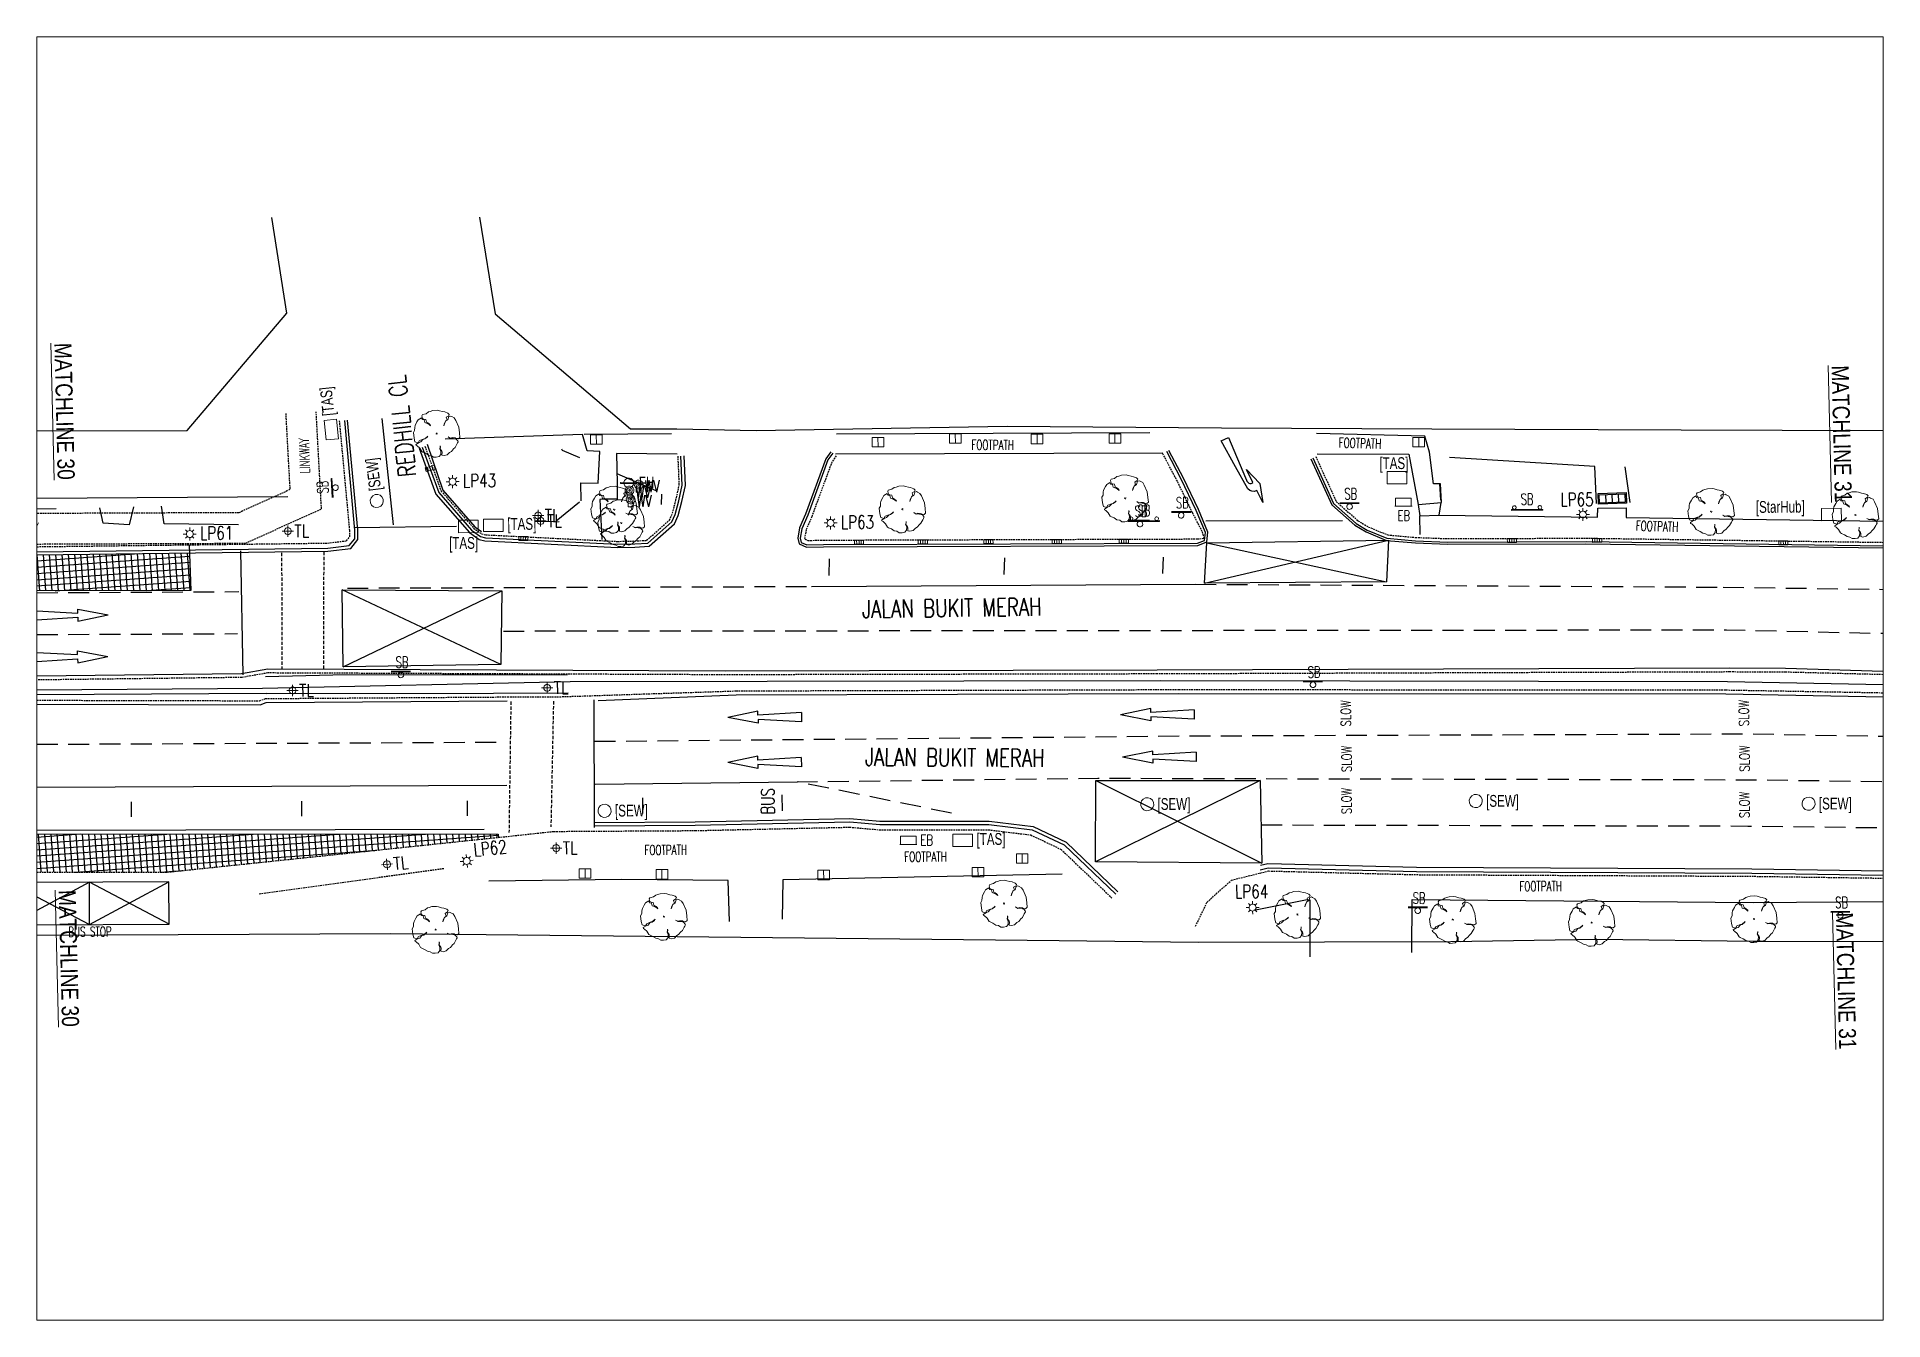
# Paper-space layout 'P31' of a CAD drawing. Header units: millimetres. Extents: x 9 to 290, y 7 to 202.
# The model-space entities are those that its viewports show. They can reach past a viewport. Long polylines and large blocks are cut down to what shows.
import ezdxf

# ---------------------------------------------------------------- set-up
doc = ezdxf.new("R2010")
doc.units = ezdxf.units.MM
for name, pattern in [('DASHED', [0.75, 0.5, -0.25]), ('DASHED2', [9.525, 6.35, -3.175]), ('DASHEDX2', [1.5, 1, -0.5])]:
    doc.linetypes.add(name, pattern=pattern)
for name, color, linetype, lineweight in [('02-PY-MATCHLINE', 7, 'Continuous', 0), ('S_IG_', 2, 'Continuous', 5), ('S_IGK_', 2, 'Continuous', 5), ('S_TREE', 3, 'Continuous', 13)]:
    doc.layers.add(name, color=color, linetype=linetype, lineweight=lineweight)
for name, color, linetype in [('S_BUS_STOP', 7, 'Continuous'), ('S_CONC_LINE', 151, 'Continuous'), ('S_ELECTRIC-BOX', 2, 'Continuous'), ('S_FENCE_LINE', 60, 'FENCE'), ('S_FP_LINE', 11, 'Continuous'), ('S_LINKWAY', 6, 'DASHED'), ('S_LP', 7, 'Continuous'), ('S_MH-FH', 133, 'Continuous'), ('S_MH-SEW', 133, 'Continuous'), ('S_MH-STARHUB', 133, 'Continuous'), ('S_MH-TAS', 133, 'Continuous'), ('S_MH-WD', 133, 'Continuous'), ('S_RAIL', 200, 'Continuous'), ('S_RIGID_PAVEMENT', 7, 'Continuous'), ('S_ROAD_LINE', 7, 'DASHED'), ('S_SIGN_BOARD', 7, 'Continuous'), ('S_TRAFFIC-LIGHT', 2, 'Continuous'), ('S_TRAFFIC_LINE', 8, 'Continuous'), ('SS ROADWIDL', 7, 'Continuous')]:
    doc.layers.add(name, color=color, linetype=linetype)
doc.styles.add('ARIAL', font='ARIALUNI.ttf')
doc.styles.add('CB_DIM', font='simplex.shx', dxfattribs={"width": 0.75, "height": 1.35})
doc.styles.add('ROMANS', font='romans', dxfattribs={"height": 2})
doc.styles.add('SIMPLEX', font='SIMPLEX')
doc.styles.get("Standard").update_dxf_attribs({"font": 'arial.ttf'})
doc.linetypes.add('FENCE', pattern='A,1.2,-0.2,["/",Standard,S=0.4,R=0,X=0.2,Y=-0.2],-1.2', length=2.6)

# ---------------------------------------------------------------- blocks, each defined once
blk = doc.blocks.new('tr')
at = {"lineweight": 15}
blk.add_lwpolyline([(-0.48, 0.93), (-0.43, 0.88), (-0.37, 0.82), (-0.29, 0.7), (-0.29, 0.77), (-0.37, 0.9), (-0.44, 0.97), (-0.51, 1.04), (-0.51, 1.25), (-0.65, 1.32), (-0.73, 1.39), (-0.73, 1.6), (-0.66, 1.67), (-0.38, 1.67), (-0.17, 1.75), (-0.03, 1.75), (0.18, 1.76), (0.53, 1.69), (0.67, 1.62), (0.88, 1.49), (1.03, 1.42), (1.24, 1.28), (1.31, 1.15), (1.24, 1.07), (1.03, 1), (1.04, 0.79), (0.9, 0.72), (0.76, 0.57), (0.69, 0.43), (0.9, 0.72), (1.11, 0.79), (1.24, 1), (1.38, 1.01), (1.45, 0.94), (1.6, 0.8), (1.67, 0.59), (1.75, 0.03), (1.69, -0.39), (1.63, -0.74), (1.49, -0.81), (1.34, -0.75), (1.27, -0.68), (1.06, -0.61), (0.92, -0.61), (0.78, -0.48), (0.92, -0.63), (1.04, -0.65), (1.27, -0.75), (1.35, -0.82), (1.42, -0.96), (1.42, -1.03), (1.35, -1.1), (1.28, -1.17), (1.08, -1.38), (0.94, -1.45), (0.73, -1.6), (0.58, -1.64), (0.36, -1.78), (0.11, -1.77), (-0.04, -1.68), (0.03, -1.47), (0.03, -1.4), (-0.05, -1.19), (0.02, -1.05), (0.02, -0.98), (-0.01, -1.08), (-0.07, -1.19), (-0.04, -1.4), (-0.11, -1.61), (-0.28, -1.74), (-0.49, -1.72), (-0.7, -1.67), (-0.84, -1.51), (-1.03, -1.42), (-1.2, -1.23), (-1.38, -1.08), (-1.45, -1.01), (-1.53, -0.73), (-1.67, -0.52), (-1.74, -0.45), (-1.74, -0.38), (-1.47, -0.31), (-1.33, -0.3), (-1.12, -0.16), (-0.98, -0.16), (-0.77, -0.08), (-0.7, -0.01), (-0.98, -0.15), (-1.11, -0.14), (-1.4, -0.17), (-1.54, -0.31), (-1.75, -0.17), (-1.75, 0.11), (-1.69, 0.53), (-1.55, 0.67), (-1.49, 0.88), (-1.42, 1.03), (-1.21, 1.24), (-1.08, 1.38), (-0.8, 1.46), (-0.79, 1.32), (-0.65, 1.25), (-0.65, 1.04)], close=True, dxfattribs=at)
for points in [[(-0.07, 0), (0.07, 0)], [(0, 0.07), (0, -0.07)]]:
    blk.add_lwpolyline(points, dxfattribs=at)
blk = doc.blocks.new('IRON_GRATING')
at = {"lineweight": 15}
blk.add_line((0, 0.36), (0, -0.36), dxfattribs=at)
blk.add_lwpolyline([(-0.44, 0.36), (-0.44, -0.36), (0.44, -0.36), (0.44, 0.36)], close=True, dxfattribs=at)
blk = doc.blocks.new('ig')
blk.add_blockref('IRON_GRATING', (0, 0))
blk = doc.blocks.new('MH_TAS')
at = {"lineweight": 18}
blk.add_lwpolyline([(-0.75, -0.47), (0.75, -0.47), (0.75, 0.47), (-0.75, 0.47)], close=True, dxfattribs=at)
blk = doc.blocks.new('PTAS')
at = {"layer": 'S_MH-TAS', "lineweight": 18}
blk.add_blockref('MH_TAS', (0, 0), dxfattribs=at)
at = {"layer": 'S_MH-TAS', "lineweight": 18, "width": 0.7}
blk.add_text('[TAS]', height=0.9, dxfattribs=at).set_placement((1.06, -0.36))
blk = doc.blocks.new('TRAFFIC_LIGHT')
at = {"color": 0, "linetype": 'ByBlock', "lineweight": 20}
for points in [[(0, 0.43), (0, -0.43)], [(-0.43, 0), (0.43, 0)]]:
    blk.add_lwpolyline(points, dxfattribs=at)
at = {"color": 0, "linetype": 'ByBlock', "lineweight": 18}
blk.add_circle((0, 0), 0.264, dxfattribs=at)
blk = doc.blocks.new('PTL')
at = {"layer": 'S_TRAFFIC-LIGHT', "lineweight": 18}
blk.add_blockref('TRAFFIC_LIGHT', (0, 0), dxfattribs=at)
at = {"layer": 'S_TRAFFIC-LIGHT', "lineweight": 18, "style": 'SIMPLEX', "width": 0.851}
blk.add_text('TL', height=0.95, dxfattribs=at).set_placement((0.49, -0.47))
blk = doc.blocks.new('MH_SEW')
at = {"lineweight": 18}
blk.add_circle((0, 0), 0.5, dxfattribs=at)
blk = doc.blocks.new('PSEW')
at = {"layer": 'S_MH-SEW', "lineweight": 18}
blk.add_blockref('MH_SEW', (0, 0), dxfattribs=at)
at = {"layer": 'S_MH-SEW', "lineweight": 18, "width": 0.7}
blk.add_text('[SEW]', height=0.9, dxfattribs=at).set_placement((0.79, -0.44, -98.84))
blk = doc.blocks.new('ELECTRIC_BOX')
at = {"lineweight": 18}
blk.add_line((-0.65, -0.31), (0.66, -0.31), dxfattribs=at)
blk.add_lwpolyline([(-0.6, -0.31), (-0.6, 0.31), (0.6, 0.31), (0.6, -0.31)], dxfattribs=at)
blk = doc.blocks.new('PEB')
at = {"layer": 'S_ELECTRIC-BOX', "lineweight": 18}
blk.add_blockref('ELECTRIC_BOX', (0, 0), dxfattribs=at)
at = {"layer": 'S_ELECTRIC-BOX', "lineweight": 18, "style": 'SIMPLEX', "width": 0.7}
blk.add_text('EB', height=0.8, dxfattribs=at).set_placement((0.92, -0.39))
blk = doc.blocks.new('SIGN_BOARD_SMALL')
at = {"color": 0, "lineweight": 18}
for p, q in [((0.73, 0.07), (-0.73, 0.07)), ((0.73, 0), (-0.73, 0))]:
    blk.add_line(p, q, dxfattribs=at)
at = {"lineweight": 18}
blk.add_circle((0, -0.22), 0.216, dxfattribs=at)
blk = doc.blocks.new('SBS')
at = {"layer": 'S_SIGN_BOARD', "lineweight": 15}
blk.add_blockref('SIGN_BOARD_SMALL', (0, 0), dxfattribs=at)
at = {"layer": 'S_SIGN_BOARD', "color": 0, "linetype": 'ByBlock', "lineweight": 15, "style": 'SIMPLEX', "width": 0.65}
blk.add_text('SB', height=0.85, dxfattribs=at).set_placement((-0.39, 0.32))
blk = doc.blocks.new('igk')
at = {"lineweight": 15}
for p, q in [((0.35, 0.15), (-0.35, 0.15)), ((-0.35, 0.15), (-0.35, -0.15)), ((-0.18, 0.15), (-0.18, -0.15)), ((0, 0.15), (0, -0.15)), ((0.17, 0.15), (0.17, -0.15)), ((0.35, -0.15), (0.35, 0.15)), ((-0.35, -0.15), (0.35, -0.15))]:
    blk.add_line(p, q, dxfattribs=at)
blk = doc.blocks.new('MH_STARHUB')
at = {"lineweight": 18}
blk.add_lwpolyline([(-0.75, -0.47), (0.75, -0.47), (0.75, 0.47), (-0.75, 0.47)], close=True, dxfattribs=at)
blk = doc.blocks.new('FIRE_HYDRANT')
at = {"lineweight": 18}
blk.add_lwpolyline([(-0.62, -0.05), (0.62, -0.05), (0.62, 0.04), (-0.62, 0.04)], close=True, dxfattribs=at)
blk.add_circle((0, 0), 0.372, dxfattribs=at)
blk = doc.blocks.new('PFH')
at = {"layer": 'S_MH-FH', "lineweight": 18}
blk.add_blockref('FIRE_HYDRANT', (0, 0), dxfattribs=at)
at = {"layer": 'S_MH-FH', "lineweight": 18, "width": 0.7}
blk.add_text('FH', height=0.9, dxfattribs=at).set_placement((0.77, -0.43))
blk = doc.blocks.new('SIGN_BOARD_BIG')
at = {"layer": 'S_SIGN_BOARD', "lineweight": 18}
blk.add_lwpolyline([(-0.95, -0.05), (0.95, -0.05), (0.95, 0), (-0.95, 0)], close=True, dxfattribs=at)
at = {"layer": 'S_SIGN_BOARD', "color": 0, "linetype": 'ByBlock', "lineweight": 18}
for centre in [(-0.78, 0.12), (0.78, 0.12)]:
    blk.add_circle(centre, 0.111, dxfattribs=at)
blk = doc.blocks.new('SBB')
at = {"layer": 'S_SIGN_BOARD', "color": 0, "linetype": 'ByBlock', "lineweight": 15, "xscale": 1.25, "yscale": 1.25, "zscale": 1.25}
blk.add_blockref('SIGN_BOARD_BIG', (0, 0), dxfattribs=at)
at = {"layer": 'S_SIGN_BOARD', "color": 0, "linetype": 'ByBlock', "lineweight": 15, "style": 'SIMPLEX', "width": 0.65}
blk.add_text('SB', height=0.85, dxfattribs=at).set_placement((-0.48, 0.35))
blk = doc.blocks.new('WATER-VALVE')
at = {"color": 0, "lineweight": 18}
blk.add_lwpolyline([(-0.1914, -0.27753), (-0.1914, -0.5742), (0.1914, -0.5742), (0.1914, -0.27753)], dxfattribs=at)
blk.add_lwpolyline([(-0.1914, -0.27753), (-0.1914, -0.5742), (0.1914, -0.5742), (0.1914, -0.27753)], dxfattribs=at)
blk.add_lwpolyline([(-0.1914, -0.27753), (-0.1914, -0.5742), (0.1914, -0.5742), (0.1914, -0.27753)], dxfattribs=at)
at = {"lineweight": 18}
blk.add_circle((0, 0), 0.33648, dxfattribs=at)
blk.add_circle((0, 0), 0.33648, dxfattribs=at)
blk.add_circle((0, 0), 0.33648, dxfattribs=at)
at = {"lineweight": 15}
for radius in [0.2036, 0.2036, 0.2036, 0.06203, 0.06203, 0.06203]:
    blk.add_circle((0, 0), radius, dxfattribs=at)
blk = doc.blocks.new('PWD')
at = {"layer": 'S_MH-WD', "lineweight": 18}
blk.add_blockref('WATER-VALVE', (0, 0), dxfattribs=at)
at = {"layer": 'S_MH-WD', "lineweight": 18, "style": 'ROMANS', "width": 0.7}
blk.add_text('WV', height=0.9, dxfattribs=at).set_placement((0.46, -0.58))
blk = doc.blocks.new('AR')
at = {"lineweight": 30}
for p, q in [((-3.3, 0.46), (-5.6, 0)), ((-3.3, -0.46), (-5.6, 0)), ((-3.3, 0.16), (-3.3, 0.46)), ((0, 0.35), (-3.3, 0.16)), ((0, 0.35), (0, -0.35)), ((0, -0.35), (-3.3, -0.16)), ((-3.3, -0.16), (-3.3, -0.46))]:
    blk.add_line(p, q, dxfattribs=at)
blk = doc.blocks.new('A$Ca65eef7b')
at = {"layer": 'SS ROADWIDL', "color": 13}
blk.add_lwpolyline([(26465.97, 29538.78), (26400.52, 29556.66), (26399.86, 29556.84), (26388.41, 29560.1), (26377.64, 29562.82), (26359.08, 29567.79), (26348.91, 29570.68), (26299.95, 29584.47), (26256.37, 29596.05)], dxfattribs=at)
blk = doc.blocks.new('LAMPPOST')
at = {"lineweight": 18}
for points in [[(-0.32, 0.32), (-0.19, 0.19)], [(0, 0.49), (0, 0.26)], [(0.32, 0.32), (0.19, 0.19)], [(-0.49, 0), (-0.26, 0)], [(-0.32, -0.32), (-0.19, -0.19)], [(0, -0.49), (0, -0.26)], [(0.32, -0.32), (0.19, -0.19)], [(0.49, 0), (0.26, 0)]]:
    blk.add_lwpolyline(points, dxfattribs=at)
blk.add_circle((0, 0), 0.264, dxfattribs=at)

msp = doc.modelspace()

# ---------------------------------------------------------------- hatches: boundary and pattern name
at = {"layer": 'S_RIGID_PAVEMENT'}
h = msp.add_hatch(dxfattribs=at)
h.set_pattern_fill('ANSI37', color=256, scale=0.15, angle=-145.9947886)
h.paths.add_polyline_path([(26243.27, 29629.32), (26242.68, 29626.84), (26276.19, 29617.9, 0.026271), (26276.02, 29620.75), (26271.82, 29621.83)])
h.paths.add_polyline_path([(26208.3, 29639.24), (26208.18, 29638.78), (26209.59, 29638.4), (26209.34, 29637.49), (26207.95, 29637.86), (26207.54, 29636.22), (26225.46, 29631.44, -0.029352), (26227.24, 29634.09), (26227.24, 29634.2)])
h.paths.add_polyline_path([(26227.24, 29634.1, 0.029415), (26225.46, 29631.44), (26226.46, 29631.17)])
h.paths.add_polyline_path([(26227.72, 29634.07), (26227.3, 29634.18, 0.000966), (26227.24, 29634.1), (26226.46, 29631.17), (26226.92, 29631.05)])
h.paths.add_polyline_path([(26227.56, 29633.48), (26226.92, 29631.05), (26240.68, 29627.37), (26241.27, 29629.84), (26238.97, 29630.44)])
h.paths.add_polyline_path([(26243.27, 29629.32), (26241.27, 29629.84), (26240.68, 29627.37), (26242.68, 29626.84)])
h.paths.add_polyline_path([(26276.02, 29620.75, -0.026271), (26276.19, 29617.9), (26292.12, 29613.65), (26292.76, 29616.44)])
h.paths.add_polyline_path([(26246.15, 29606.91), (26246.48, 29606.35), (26268.1, 29598.3, 0.026537), (26270.05, 29600.44)])
h.paths.add_polyline_path([(26270.05, 29600.44, -0.026537), (26268.1, 29598.3), (26271.64, 29596.99), (26274.45, 29596.23), (26274.46, 29596.25), (26275.32, 29596.02), (26284.79, 29593.44), (26309.8, 29589.41), (26309.84, 29589.66)])
h.paths.add_polyline_path([(26670.87, 29497.11), (26670.06, 29495.02), (26687.61, 29487.74), (26688.5, 29489.89), (26676.99, 29494.68)])
h.paths.add_polyline_path([(26673.73, 29494.72), (26675.72, 29493.57, 0.321196), (26676.26, 29493.95), (26675.21, 29494.47), (26676.64, 29494.2), (26677.72, 29493.21), (26676.7, 29493.72, -0.30779), (26676.01, 29493.4), (26676.68, 29493.02), (26676.81, 29493.28), (26678.68, 29491.93), (26676.46, 29492.57), (26676.59, 29492.84), (26673.46, 29494.18)], flags=16)
h.paths.add_polyline_path([(26689.23, 29490.11), (26688.15, 29487.51), (26704.02, 29480.93), (26705.01, 29483.55), (26701.65, 29484.95)])
h.paths.add_polyline_path([(26689.23, 29490.11), (26688.69, 29490.34), (26687.61, 29487.74), (26688.15, 29487.51)])
h.paths.add_polyline_path([(26705.47, 29483.35), (26705.01, 29483.55), (26704.02, 29480.93), (26704.49, 29480.74)])
h.paths.add_polyline_path([(26707.22, 29482.06), (26705.29, 29482.87), (26704.49, 29480.74), (26706.36, 29479.96)])
h.paths.add_polyline_path([(26705.41, 29483.18), (26705.29, 29482.87), (26707.22, 29482.06), (26707.35, 29482.36)])
h.paths.add_polyline_path([(26705.47, 29483.35), (26705.41, 29483.18), (26707.35, 29482.36), (26707.42, 29482.54)])
h.paths.add_polyline_path([(26677.1, 29494.95), (26670.98, 29497.39), (26670.87, 29497.11), (26676.99, 29494.68), (26688.5, 29489.89), (26688.61, 29490.16)])
h.paths.add_polyline_path([(26798.54, 29415.67), (26784.68, 29421.84), (26782.11, 29423.92), (26780.48, 29420.25), (26783.37, 29418.05), (26783.77, 29417.77), (26784.3, 29417.49), (26789.47, 29415.23), (26795.88, 29412.37), (26796.84, 29412.03), (26799.71, 29411.48), (26804.49, 29410.58, 0.050598), (26808.48, 29414.36), (26808.38, 29414.4)])
h.paths.add_polyline_path([(26782.11, 29423.92), (26780.7, 29425.05), (26779.02, 29421.36), (26780.48, 29420.25)])
h.paths.add_polyline_path([(26776.42, 29428.49), (26761.06, 29435.26), (26760.96, 29435.02), (26761.24, 29434.84), (26772.84, 29426.04), (26779.02, 29421.36), (26780.7, 29425.05)])
h.paths.add_polyline_path([(26808.48, 29414.36, -0.050598), (26804.49, 29410.58), (26812.17, 29409.12), (26823.61, 29406.93), (26824.61, 29406.73), (26824.73, 29407.01), (26824.56, 29407.27)])
h.paths.add_polyline_path([(26773.71, 29429.26), (26776.6, 29428), (26777.42, 29429.88), (26774.54, 29431.14)], flags=24)

# ---------------------------------------------------------------- linework, layer by layer
at = {"color": 142, "lineweight": 25, "true_color": 0x00a9e5, "elevation": 3.09}
for points in [[(26322.16, 29616.68), (26322.16, 29616.56), (26323.3, 29615.67)], [(26325.71, 29613.77), (26328.24, 29611.74)], [(26328.37, 29610.6), (26328.62, 29611.36)]]:
    msp.add_lwpolyline(points, dxfattribs=at)
at = {"layer": 'S_BUS_STOP'}
msp.add_lwpolyline([(26283.89, 29589.59), (26284.72, 29592.69), (26273.03, 29595.79), (26272.21, 29592.7)], close=True, dxfattribs=at)
for points in [[(26273.03, 29595.79), (26278.05, 29591.15), (26284.72, 29592.69)], [(26283.89, 29589.59), (26278.88, 29594.24), (26272.21, 29592.7)], [(26278.05, 29591.15), (26278.88, 29594.24)]]:
    msp.add_lwpolyline(points, dxfattribs=at)
at = {"layer": 'S_CONC_LINE'}
for points in [[(26292.9, 29617.04), (26292.12, 29613.65), (26207.54, 29636.22), (26208.3, 29639.24)], [(26244.2, 29607.19), (26244.29, 29607.42), (26309.84, 29589.66), (26309.8, 29589.41)]]:
    msp.add_lwpolyline(points, dxfattribs=at)
at = {"layer": 'S_CONC_LINE', "elevation": 10.72}
for points in [[(26399.26, 29591.53), (26397.19, 29592.01), (26397.37, 29592.8), (26399.44, 29592.32)], [(26399.19, 29591.63), (26397.29, 29592.07), (26397.43, 29592.69), (26399.33, 29592.25)]]:
    msp.add_lwpolyline(points, close=True, dxfattribs=at)
for points in [[(26397.77, 29591.96), (26397.91, 29592.58)], [(26398.24, 29591.85), (26398.38, 29592.47)], [(26398.72, 29591.74), (26398.86, 29592.36)]]:
    msp.add_lwpolyline(points, dxfattribs=at)
at = {"layer": 'S_FENCE_LINE'}
msp.add_lwpolyline([(26301.1, 29618.6), (26272.49, 29626.14), (26247.16, 29632.84)], dxfattribs=at)
at = {"layer": 'S_FP_LINE'}
for points in [[(26272.59, 29625.42), (26272.16, 29624.26), (26257.66, 29627.94), (26257.51, 29628.71)], [(26277.47, 29624.03), (26277.03, 29623.03), (26276.5, 29622.86), (26274.58, 29623.47), (26274.67, 29624.81)], [(26289.58, 29620.93), (26288.9, 29619.69), (26287.02, 29620.33), (26287.07, 29621.52)], [(26296.92, 29617.53), (26291.48, 29619.08), (26291.65, 29620.42)], [(26312.37, 29619.68), (26312.6, 29616), (26314.23, 29612.68), (26314.62, 29612.2)], [(26330.53, 29615.58), (26324.09, 29617.27)], [(26330.53, 29613.99), (26326.1, 29615.23), (26325.55, 29613.03), (26325.22, 29611.87), (26324.11, 29612.17), (26323.95, 29612.2), (26323.31, 29609.22)], [(26365.65, 29606.16), (26342.63, 29612.29)], [(26366.22, 29604.4), (26342.17, 29610.85)], [(26377.53, 29601.3), (26384.26, 29599.45), (26383.94, 29595.57), (26385.7, 29595.26), (26385.99, 29596.65), (26385.48, 29596.79), (26385.82, 29599.18), (26385.8, 29600.46), (26377.89, 29602.81)], [(26383.94, 29595.57), (26383.84, 29594.7)], [(26383.5, 29593.33), (26383.84, 29594.7), (26385.25, 29594.36), (26396.87, 29591.08), (26397.05, 29591.72), (26399.15, 29591.19), (26398.95, 29590.49), (26427.35, 29582.34), (26456.33, 29573.59), (26491.59, 29562.79), (26494.58, 29562.73), (26498.05, 29563.81), (26498.07, 29564.1), (26499.13, 29564.19), (26499.17, 29563.93), (26504.56, 29565.08)], [(26385.65, 29595.27), (26385.25, 29594.36)], [(26325.08, 29578.65), (26325.82, 29581.69), (26318.02, 29583.88), (26308.22, 29586.38)], [(26350.46, 29575.5), (26329.84, 29580.65), (26329.01, 29577.78)], [(26494.23, 29561.25), (26491.28, 29561.53), (26455.63, 29572.39), (26427.07, 29580.9)], [(26367.03, 29564.52), (26368.15, 29568.66), (26367.95, 29568.76), (26363.81, 29569.04)], [(26374.58, 29562.81), (26375.64, 29566.69), (26400.63, 29559.71), (26412.04, 29556.71), (26419.03, 29554.55), (26418.2, 29550.87)], [(26425.53, 29549.84), (26426.4, 29552.72)]]:
    msp.add_lwpolyline(points, dxfattribs=at)
at = {"layer": 'S_LINKWAY'}
for points in [[(26302.6, 29624.76), (26301.39, 29619.08), (26297.19, 29618.4), (26272.64, 29624.94), (26271.11, 29625.35), (26239.95, 29634.03), (26227.56, 29637.44), (26226.96, 29635.19), (26239.33, 29631.8), (26270.5, 29623.11), (26272.04, 29622.7), (26297.07, 29616.03), (26303.33, 29617.04), (26304.87, 29624.27)], [(26291.11, 29590.03), (26305.16, 29588.22)]]:
    msp.add_lwpolyline(points, dxfattribs=at)
at = {"layer": 'S_RAIL'}
for points in [[(26277.81, 29623.92), (26280.74, 29623.15), (26283.86, 29622.33)], [(26323.98, 29617.3), (26313.8, 29619.69)], [(26244.77, 29618.51), (26256.2, 29615.43), (26260.41, 29614.28), (26263.92, 29613.35), (26295.44, 29605.04)], [(26322.56, 29612.46), (26322.89, 29613.8), (26324.16, 29613.43), (26324.91, 29615.72), (26324, 29616.03), (26323.98, 29617.3)], [(26295.6, 29604.58), (26257.22, 29614.73)], [(26318.8, 29611.89), (26320.23, 29611.48)], [(26320.33, 29611.49), (26322.41, 29612.42)], [(26295.88, 29605.84), (26300.86, 29604.63), (26318.09, 29599.99)], [(26295.44, 29605.04), (26318.16, 29599.43)], [(26295.6, 29604.58), (26312.3, 29600.09), (26317.79, 29598.64)], [(26318.16, 29599.43), (26361.54, 29587.76), (26403.15, 29576.43), (26429.81, 29568.65), (26451.22, 29562.31), (26459.59, 29559.54), (26478.26, 29552.37), (26509.34, 29541.95), (26523.86, 29537.03)], [(26397.67, 29594.84), (26387.17, 29598.39)], [(26385.69, 29595.43), (26385.94, 29596.67)], [(26397.05, 29592.11), (26397.67, 29594.84)], [(26399.55, 29591.51), (26399.9, 29594.22)]]:
    msp.add_lwpolyline(points, dxfattribs=at)
at = {"layer": 'S_ROAD_LINE'}
for points in [[(26429.86, 29569.31), (26407.58, 29575.96), (26403.5, 29577.08), (26361.4, 29588.32), (26329.67, 29596.84), (26296.14, 29606.06), (26294.13, 29606.25), (26260.48, 29614.92)], [(26260.41, 29613.63), (26294.96, 29604.19), (26295.45, 29604.23), (26313.26, 29599.54), (26317.08, 29598.52), (26330.16, 29595.44), (26362.7, 29586.74), (26402.85, 29575.84), (26429.26, 29568.19)], [(26094.95, 29673.92), (26094.51, 29671.13), (26094.8, 29670.29), (26095.39, 29669.57), (26096.65, 29669.01), (26113.35, 29664.49), (26119.8, 29662.78), (26135.54, 29658.58), (26150.81, 29654.55), (26181.11, 29646.48), (26239.13, 29631.04), (26271.97, 29622.42), (26303.09, 29614.41), (26304.54, 29614.2), (26304.85, 29614.42), (26304.98, 29614.9), (26306.41, 29623.14)], [(26190.79, 29619.46), (26194.11, 29620.3), (26197.36, 29619.72), (26221.61, 29613.3), (26243.6, 29607.42), (26271.64, 29596.99), (26284.79, 29593.44), (26310.88, 29589.24), (26313.98, 29588.75), (26324.38, 29586), (26335.79, 29583.18), (26337.92, 29582.4), (26345.93, 29580.23), (26348.93, 29579.01), (26350.87, 29577.35), (26353.64, 29572.76)], [(26312.17, 29619.59), (26312.47, 29615.97), (26314.12, 29612.61), (26314.6, 29612.02), (26314.88, 29611.87), (26324.42, 29608.77), (26325.69, 29608.46), (26326.58, 29608.27), (26328.66, 29609.3), (26329.01, 29609.74), (26329.53, 29610.64), (26330.08, 29611.69), (26330.56, 29613.82)], [(26342.18, 29610.7), (26341.74, 29610.34), (26339.17, 29606.72), (26338.5, 29605.87), (26338.23, 29605.31), (26338.23, 29605.2), (26338.41, 29605.06), (26339.57, 29604.77), (26367.03, 29597.43), (26367.56, 29597.34), (26367.55, 29597.87), (26367.2, 29599.47), (26366.72, 29602.06), (26366.2, 29604.37)], [(26377.38, 29601.12), (26377.98, 29597.41), (26379.2, 29595.57), (26379.85, 29594.9), (26381.1, 29593.94), (26383.1, 29593.2), (26385.45, 29592.47), (26395.6, 29589.76), (26427.72, 29580.58), (26455.08, 29572.37), (26491.35, 29561.44), (26494.6, 29561.15), (26516.6, 29560.98), (26522.28, 29561.49), (26531.81, 29564.03), (26535.04, 29566.16), (26537.54, 29568.06), (26541.16, 29570.78), (26548.31, 29576.72)], [(26359.22, 29569.04), (26360.53, 29570.56), (26362.77, 29571.71), (26365.68, 29571.64), (26376.47, 29568.43), (26401.05, 29561.65), (26412.41, 29558.4), (26420, 29556.55), (26426.85, 29554.73), (26441.16, 29550.83), (26442.43, 29550.07), (26443.62, 29549.04), (26444.08, 29548.15), (26444.26, 29547.01)]]:
    msp.add_lwpolyline(points, dxfattribs=at)
at = {"layer": 'S_TRAFFIC_LINE'}
for p, q in [((26095.42, 29665.59), (26276.53, 29617.66)), ((26229.24, 29614.96), (26311.44, 29593.08)), ((26339.62, 29603.27), (26339.25, 29602.07)), ((26271.61, 29602.52), (26271.31, 29601.42)), ((26337.77, 29601.61), (26366, 29594.14)), ((26352.51, 29599.86), (26352.13, 29598.66)), ((26283.53, 29599.33), (26283.24, 29598.23)), ((26296.06, 29595.98), (26295.76, 29594.88)), ((26364.17, 29596.78), (26363.79, 29595.58)), ((26308.22, 29592.73), (26307.92, 29591.62)), ((26317.97, 29591.4), (26332.85, 29587.55))]:
    msp.add_line(p, q, dxfattribs=at)
at = {"layer": 'S_TRAFFIC_LINE', "linetype": 'DASHED2'}
for p, q in [((26276.53, 29617.66), (26295.62, 29612.61)), ((26303.66, 29610.71), (26337.77, 29601.61)), ((26366, 29594.14), (26404.69, 29583.44)), ((26404.69, 29583.44), (26431.86, 29575.68))]:
    msp.add_line(p, q, dxfattribs=at)
at = {"layer": 'S_TRAFFIC_LINE', "linetype": 'DASHED2', "flags": 128}
for points in [[(25900.25, 29714.46), (26083.21, 29665.75), (26294.69, 29609.55)], [(25901.24, 29705.21), (25944.76, 29694.04), (26002.96, 29678.51), (26048.84, 29666.29), (26087.43, 29656), (26242.85, 29614.69), (26312.23, 29596.26)], [(26314.26, 29604.46), (26404.09, 29580.24), (26431.18, 29572.26), (26454.53, 29565.33), (26481.91, 29556.98), (26526.1, 29543.24)], [(26318.78, 29594.55), (26363.04, 29583), (26403.31, 29572.26), (26427.44, 29565.3), (26451.25, 29557.94), (26524.03, 29533.63)], [(26343.54, 29582.18), (26332.85, 29587.55), (26354.99, 29581.84), (26402.69, 29568.81), (26427.26, 29561.83), (26453.53, 29553.84), (26522.44, 29531.1)], [(26366.05, 29575.17), (26401.75, 29565.42), (26426.27, 29558.46), (26442.63, 29553.48)]]:
    msp.add_lwpolyline(points, dxfattribs=at)
at = {"layer": 'S_TRAFFIC_LINE'}
msp.add_lwpolyline([(25900.45, 29710.88), (25903.09, 29710.26), (25982.3, 29689.3), (25992.12, 29686.75), (26034.29, 29675.57), (26050.02, 29671.32), (26073.8, 29665.04), (26082.96, 29662.39), (26108.4, 29655.6), (26133.59, 29648.85), (26190.69, 29633.69), (26195.06, 29632.48), (26243.04, 29619.79), (26260.56, 29615.21), (26294.18, 29606.55), (26296.2, 29606.36), (26329.75, 29597.14), (26361.48, 29588.61), (26403.58, 29577.38), (26407.67, 29576.25), (26429.94, 29569.52, -0.016945), (26462.16, 29560.02, -0.062846), (26465.68, 29557.85)], format="xyb", dxfattribs=at)
at = {"layer": 'S_TRAFFIC_LINE', "flags": 128}
for points in [[(25902.1, 29707.94), (25914.2, 29704.87), (25945.42, 29697), (25977.28, 29688.71), (26003.93, 29681.55), (26049.29, 29669.46), (26081.89, 29660.87), (26088.19, 29659.14), (26107.93, 29653.94), (26133.12, 29647.25), (26165.51, 29638.56), (26190.17, 29632.02), (26194.68, 29630.81), (26260.33, 29613.34), (26294.94, 29603.88), (26295.42, 29603.93), (26313.15, 29599.27)], [(26319.54, 29597.6), (26317.03, 29588.22)], [(26319.84, 29597.47), (26330.09, 29595.15), (26362.62, 29586.44), (26402.77, 29575.55), (26429.17, 29567.9), (26459.27, 29558.91), (26477.98, 29551.84), (26509.03, 29541.21), (26525.36, 29535.76)]]:
    msp.add_lwpolyline(points, dxfattribs=at)
at = {"layer": 'S_TRAFFIC_LINE'}
for points in [[(26227.62, 29633.7), (26239.03, 29630.66), (26271.88, 29622.05), (26303.02, 29614.04), (26304.64, 29613.79), (26305.19, 29614.19), (26305.35, 29614.82), (26306.79, 29623.07)], [(26227.56, 29633.48), (26238.97, 29630.44), (26271.82, 29621.83), (26302.97, 29613.81), (26304.7, 29613.56), (26305.38, 29614.06), (26305.58, 29614.77), (26307.01, 29623.03)], [(26308.31, 29614.44), (26309.59, 29622.46)], [(26311.71, 29619.56), (26312.02, 29615.84), (26313.73, 29612.36), (26314.3, 29611.66), (26314.7, 29611.45), (26324.3, 29608.33), (26325.59, 29608.01), (26326.65, 29607.78), (26328.95, 29608.93), (26329.39, 29609.47), (26329.93, 29610.41), (26330.52, 29611.53), (26331.01, 29613.72)], [(26311.95, 29619.58), (26312.26, 29615.91), (26313.93, 29612.49), (26314.46, 29611.85), (26314.79, 29611.67), (26324.36, 29608.56), (26325.65, 29608.24), (26326.61, 29608.04), (26328.8, 29609.13), (26329.19, 29609.61), (26329.72, 29610.53), (26330.29, 29611.61), (26330.77, 29613.77)], [(26294.27, 29606.41), (26296.58, 29615.55)], [(26305.36, 29615.03), (26312.9, 29613.08)], [(26341.87, 29611.1), (26341.36, 29610.7), (26338.77, 29607.03), (26338.06, 29606.14), (26337.73, 29605.43), (26337.71, 29604.97), (26338.18, 29604.59), (26339.44, 29604.27), (26366.95, 29596.93), (26367.67, 29597.02), (26367.95, 29597.72), (26367.7, 29599.56), (26367.22, 29602.16), (26366.7, 29604.48)], [(26313.4, 29602.05), (26303.23, 29610.69), (26314.95, 29607.45), (26313.4, 29602.05), (26301.79, 29605.01), (26303.23, 29610.69)], [(26341.98, 29610.96), (26341.49, 29610.57), (26338.91, 29606.92), (26338.21, 29606.04), (26337.9, 29605.38), (26337.89, 29605.05), (26338.26, 29604.75), (26339.48, 29604.44), (26366.96, 29597.11), (26367.54, 29597.18), (26367.78, 29597.74), (26367.53, 29599.54), (26367.05, 29602.13), (26366.53, 29604.45)], [(26243.57, 29607.82), (26308.9, 29590.29)], [(26301.79, 29605.01), (26314.95, 29607.45)], [(26376.97, 29601.05), (26377.58, 29597.25), (26378.87, 29595.31), (26379.57, 29594.59), (26380.9, 29593.56), (26382.97, 29592.8), (26385.33, 29592.06), (26395.48, 29589.35), (26427.6, 29580.17), (26454.96, 29571.97), (26483.68, 29563.15)], [(26377.13, 29601.08), (26377.74, 29597.32), (26379, 29595.41), (26379.68, 29594.71), (26380.98, 29593.71), (26383.02, 29592.95), (26385.37, 29592.22), (26395.53, 29589.51), (26427.65, 29580.33), (26455.01, 29572.13), (26483.73, 29563.31)], [(26368.03, 29598.59), (26378.06, 29595.9)], [(26366.69, 29594.04), (26381.06, 29593.54), (26380.09, 29590.53), (26366.69, 29594.04), (26367.65, 29596.95), (26381.06, 29593.54)], [(26367.65, 29596.95), (26380.09, 29590.53)], [(26317.13, 29588.6), (26324.55, 29586.64), (26335.98, 29583.81), (26338.12, 29583.03), (26346.14, 29580.85), (26349.27, 29579.58), (26351.38, 29577.78), (26354.2, 29573.1)], [(26321.15, 29589.46), (26320.85, 29588.29)], [(26317.07, 29588.36), (26324.48, 29586.4), (26335.91, 29583.57), (26338.05, 29582.79), (26346.06, 29580.62), (26349.14, 29579.36), (26351.18, 29577.62), (26353.99, 29572.97)], [(26331.44, 29586.9), (26331.15, 29585.72)], [(26366.87, 29578.45), (26353.15, 29575.76), (26354.8, 29581.72), (26366.87, 29578.45), (26365.35, 29572.35), (26353.15, 29575.76)], [(26354.8, 29581.72), (26365.35, 29572.35)], [(26365.09, 29571.88), (26365.71, 29571.87), (26376.53, 29568.65), (26401.12, 29561.87), (26412.46, 29558.61), (26420.05, 29556.77), (26426.91, 29554.95), (26441.25, 29551.03), (26442.56, 29550.25), (26443.8, 29549.18), (26444.3, 29548.22), (26444.48, 29547.05)], [(26365.19, 29572.22), (26365.77, 29572.2), (26376.62, 29568.98), (26401.21, 29562.2), (26412.55, 29558.94), (26420.14, 29557.1), (26427, 29555.28), (26441.39, 29551.35), (26442.76, 29550.53), (26444.07, 29549.39), (26444.63, 29548.33), (26444.82, 29547.1)]]:
    msp.add_lwpolyline(points, dxfattribs=at)
at = {"layer": 'S_TRAFFIC_LINE', "linetype": 'DASHEDX2', "flags": 128}
for points in [[(26297.26, 29606.02), (26299.58, 29614.7)], [(26300.33, 29605.26), (26302.69, 29613.93)], [(26313.41, 29599.14), (26310.67, 29589.57)], [(26316.54, 29598.31), (26313.86, 29589.15)]]:
    msp.add_lwpolyline(points, dxfattribs=at)
at = {"layer": 'S_TRAFFIC_LINE', "ltscale": 2, "elevation": 9.59}
msp.add_lwpolyline([(26372.37, 29599.79, -0.366785), (26371.75, 29600.11), (26371.28, 29601.97), (26370.75, 29604.15), (26371.34, 29604.26), (26371.79, 29600.96), (26371.82, 29600.77, 0.556559), (26372.24, 29600.46), (26372.02, 29601.54), (26372.74, 29600.25), (26372.57, 29598.79), (26372.37, 29599.79)], format="xyb", dxfattribs=at)
at = {"layer": 'SS ROADWIDL', "color": 13}
for points in [[(26121.37, 29672.06), (26266.01, 29633.25)], [(26266.01, 29633.25), (26295.03, 29625.46), (26304.68, 29632.08), (26305.47, 29639.41)], [(26320.74, 29635.32), (26319.96, 29627.91), (26324.09, 29621.9), (26327.62, 29616.77), (26331.01, 29615.86), (26336.8, 29614.16), (26355.32, 29609.49), (26371.03, 29605.09), (26386.46, 29600.85), (26404.74, 29595.83), (26511.32, 29566.56), (26517.63, 29566.82), (26520.08, 29566.92), (26525.62, 29567.98), (26532, 29570.78), (26535.84, 29573.16), (26540.32, 29577.36), (26543.46, 29582.56)], [(26465.97, 29538.78), (26400.52, 29556.66), (26399.86, 29556.84), (26388.41, 29560.1), (26377.64, 29562.82), (26359.08, 29567.79), (26348.91, 29570.68), (26299.95, 29584.47), (26256.37, 29596.05)]]:
    msp.add_lwpolyline(points, dxfattribs=at)

# ---------------------------------------------------------------- block references
at = {"layer": 'S_ELECTRIC-BOX', "lineweight": 18, "rotation": 345.1713215702608}
msp.add_blockref('ELECTRIC_BOX', (26382.9, 29596.03), dxfattribs=at)
at = {"layer": 'S_ELECTRIC-BOX', "rotation": 345.1713215702608}
msp.add_blockref('PEB', (26339.83, 29581.05), dxfattribs=at)
at = {"layer": 'S_IG_'}
for p, rotation in [((26324.89, 29616.67), 345.1713215702608), ((26345.52, 29610.88), 345.1713215702608), ((26351.27, 29609.61), 345.1713215702608), ((26357.26, 29607.95), 345.1713215702608), ((26362.99, 29606.44), 345.1713215702608), ((26385.22, 29600.13), 345.1713215702608), ((26315.44, 29585.04), 345.1714169707079), ((26321.07, 29583.45), 345.1713215702608), ((26332.93, 29580.19), 345.1713215702608), ((26344.32, 29577.33), 345.1713215702608), ((26347.83, 29577.45), 345.1713215702608)]:
    msp.add_blockref('ig', p, dxfattribs=dict(at, rotation=rotation))
at = {"layer": 'S_IGK_'}
msp.add_blockref('igk', (26312.11, 29617.84), dxfattribs=at)
at = {"layer": 'S_IGK_', "rotation": 345.1713215702608}
for p in [(26317.56, 29610.85), (26342.14, 29603.92), (26346.83, 29602.67), (26351.65, 29601.39), (26356.68, 29600.04), (26361.6, 29598.73), (26390.11, 29591.06), (26396.37, 29589.38), (26409.99, 29585.49), (26422.84, 29581.82), (26428.49, 29580.19)]:
    msp.add_blockref('igk', p, dxfattribs=at)
at = {"layer": 'S_LP', "lineweight": 18}
for p, rotation in [((26293.16, 29617.81), 345.0793771258164), ((26313.5, 29616.43), 345.1713215702608), ((26340.43, 29605.89), 345.0793771258164), ((26395.84, 29591.56), 345.1713215702608), ((26307, 29588.31), 350.8385748222831), ((26363.78, 29569.27), 345.0193771258164), ((26416.91, 29554.77), 345.0793771258164)]:
    msp.add_blockref('LAMPPOST', p, dxfattribs=dict(at, rotation=rotation))
at = {"layer": 'S_MH-FH', "rotation": 345.1713215702608}
msp.add_blockref('PFH', (26326.41, 29612.84), dxfattribs=at)
at = {"layer": 'S_MH-SEW'}
for p, rotation in [((26307.55, 29616.52), 82.10330010752263), ((26318.12, 29589.25), 345.1713215702608), ((26358.09, 29578.95), 345.1713215702608), ((26382.28, 29572.66), 344.8171420608655), ((26406.66, 29565.85), 344.8171420608655)]:
    msp.add_blockref('PSEW', p, dxfattribs=dict(at, rotation=rotation))
at = {"layer": 'S_MH-STARHUB', "lineweight": 18, "rotation": 345.1713215702608}
msp.add_blockref('MH_STARHUB', (26414.09, 29586.62), dxfattribs=at)
at = {"layer": 'S_MH-TAS'}
for p, rotation in [((26305.62, 29622.67), 80.6557410989096), ((26315.63, 29612.42), 345.1713215702608), ((26343.82, 29579.97), 345.1713215702608)]:
    msp.add_blockref('PTAS', p, dxfattribs=dict(at, rotation=rotation))
at = {"layer": 'S_MH-TAS', "lineweight": 18, "rotation": 345.1713215702608}
for p in [(26313.77, 29612.83), (26382.92, 29597.96)]:
    msp.add_blockref('MH_TAS', p, dxfattribs=at)
at = {"layer": 'S_MH-WD', "rotation": 345.1713215702608}
for p in [(26326.32, 29612.27), (26327.1, 29612.52), (26326.22, 29611.59)]:
    msp.add_blockref('PWD', p, dxfattribs=at)
at = {"layer": 'S_SIGN_BOARD'}
for name, p, rotation in [('SBS', (26304.56, 29618.36), 78.3459966932743), ('SBS', (26305.92, 29603.49), 345.1713215702608), ('SBB', (26363.48, 29599.83), 345.1713215702608), ('SBS', (26363.18, 29599.88), 345.1713215702608), ('SBS', (26366.38, 29599.69), 345.1713215702608), ('SBS', (26378.92, 29596.99), 345.1713215702608), ('SBB', (26391.84, 29593.04), 345.1713215702608), ('SBS', (26372.69, 29584.64), 345.1713215702608), ('SBS', (26375.9, 29565.97), 344.3943672532465), ('SBS', (26406.84, 29557.24), 345.2604283799902)]:
    msp.add_blockref(name, p, dxfattribs=dict(at, rotation=rotation))
at = {"layer": 'S_TRAFFIC-LIGHT'}
for p, rotation in [((26300.42, 29616.08), 345.1713215702608), ((26319.11, 29612.24), 345.1713215702608), ((26319.18, 29611.8), 345.1713215702608), ((26297.6, 29604.29), 345.1713215702608), ((26316.35, 29599.42), 345.1713215702608), ((26301.08, 29589.65), 350.1478133992337), ((26313.83, 29587.48), 345.1714169706577)]:
    msp.add_blockref('PTL', p, dxfattribs=dict(at, rotation=rotation))
at = {"layer": 'S_TRAFFIC_LINE'}
for p, rotation in [((26280.15, 29614.93, 8.77), 165.1050824456154), ((26279.3, 29611.88, 8.82), 165.1050824456154), ((26334.43, 29592.22, 9), 345.0414833962761), ((26333.53, 29588.91, 8.9), 345.0414833962761), ((26363.32, 29584.6, 9.59), 345.0414833962761), ((26362.63, 29581.45, 9.48), 345.0414833962761)]:
    msp.add_blockref('AR', p, dxfattribs=dict(at, rotation=rotation))
at = {"layer": 'S_TREE'}
for p in [(26313.28, 29620.28), (26324.81, 29611.17), (26325.06, 29610.05), (26345.98, 29605.47), (26362.55, 29601.85), (26405.31, 29589.22), (26415.84, 29586.11), (26419.58, 29584.94), (26422.1, 29584.14), (26303.35, 29583.89), (26425.77, 29583.05), (26429.51, 29581.99), (26320.37, 29580.3), (26345.6, 29574.51), (26366.93, 29567.87), (26378.24, 29564.4), (26388.37, 29561.43), (26400.37, 29558.47), (26411.57, 29555.29)]:
    msp.add_blockref('tr', p, dxfattribs=at)
at = {"layer": 'SS ROADWIDL'}
msp.add_blockref('A$Ca65eef7b', (0, 0), dxfattribs=at)

# ---------------------------------------------------------------- texts
at = {"layer": '02-PY-MATCHLINE', "style": 'ARIAL', "width": 0.8}
for s, p in [('%%UMATCHLINE 30', (26287.01, 29634.52, -2.24)), ('%%UMATCHLINE 31', (26417.05, 29597.55, -2.24)), ('%%UMATCHLINE 30', (26276.46, 29594.28, -2.24)), ('%%UMATCHLINE 31', (26406.5, 29557.31, -2.24))]:
    msp.add_text(s, height=1.3, rotation=256.2795, dxfattribs=at).set_placement(p)
at = {"layer": 'S_BUS_STOP', "style": 'SIMPLEX', "width": 0.65}
msp.add_text('BUS STOP', height=0.75, rotation=345.0693, dxfattribs=at).set_placement((26276.24, 29590.67, 3.74))
at = {"layer": 'S_ELECTRIC-BOX', "lineweight": 18, "style": 'SIMPLEX', "width": 0.7}
msp.add_text('EB', height=0.8, rotation=345.1713, dxfattribs=at).set_placement((26382.1, 29594.77))
at = {"layer": 'S_FP_LINE', "style": 'SIMPLEX', "width": 0.65}
for rotation, p in [(344.7196, (26263.28, 29625.55, 3.74)), (344.7196, (26352.22, 29608.46, 3.74)), (343.1281, (26379.23, 29601.33, 3.74)), (343.1281, (26399.39, 29589.33, 3.74)), (345.0336, (26320.17, 29585.22, 3.74)), (345.0336, (26339.11, 29579.56, 3.74)), (345.0336, (26383.69, 29565.17, 3.74)), (345.0336, (26414.54, 29556.59, 3.74))]:
    msp.add_text('FOOTPATH', height=0.75, rotation=rotation, dxfattribs=at).set_placement(p)
at = {"layer": 'S_LINKWAY', "style": 'SIMPLEX', "width": 0.65}
for rotation, p in [(344.5027, (26279.51, 29621.62, 3.74)), (76.8233, (26303.2, 29619.89, 3.74))]:
    msp.add_text('LINKWAY', height=0.75, rotation=rotation, dxfattribs=at).set_placement(p)
at = {"layer": 'S_LP', "color": 1, "lineweight": 18, "style": 'SIMPLEX', "width": 0.75}
for s, rotation, p in [('LP61', 345.0794, (26293.8, 29617.19)), ('LP63', 345.0794, (26341.07, 29605.26)), ('LP65', 345.1713, (26394.35, 29592.61)), ('LP62', 350.8386, (26307.64, 29588.49)), ('LP64', 345.0194, (26362.67, 29570.31)), ('LP66', 345.0794, (26417.55, 29554.15))]:
    msp.add_text(s, height=1.01, rotation=rotation, dxfattribs=at).set_placement(p)
at = {"layer": 'S_LP', "lineweight": 18, "style": 'SIMPLEX', "width": 0.75}
msp.add_text('LP43', height=1.01, rotation=345.1713, dxfattribs=at).set_placement((26314.14, 29615.81))
at = {"layer": 'S_MH-STARHUB', "lineweight": 18, "width": 0.7}
msp.add_text('[StarHub]', height=0.9, rotation=345.1713, dxfattribs=at).set_placement((26408.57, 29588.24))
at = {"layer": 'S_MH-TAS', "lineweight": 18, "width": 0.7}
for p in [(26311.91, 29611.56), (26381.8, 29598.93)]:
    msp.add_text('[TAS]', height=0.9, rotation=345.1713, dxfattribs=at).set_placement(p)
at = {"layer": 'S_ROAD_LINE', "style": 'CB_DIM', "width": 0.75}
for s, height, rotation, p in [('REDHILL CL', 1.35, 80.9113, (26310.94, 29617.57, 209.22)), ('JALAN BUKIT MERAH', 1.35, 345.6082, (26340.86, 29598.29, 209.22)), ('BUS', 1, 75.3765, (26330.52, 29585.6, -2.12)), ('JALAN BUKIT MERAH', 1.35, 344.456, (26338.13, 29587.39, 209.22)), ('SLOW', 0.75, 75.379, (26374.59, 29580.61, -2.12)), ('SLOW', 0.75, 75.379, (26373.74, 29577.25, -2.12)), ('SLOW', 0.75, 75.379, (26372.9, 29574.16, -2.12)), ('SLOW', 0.75, 75.379, (26403.82, 29572.72, -2.12)), ('SLOW', 0.75, 75.379, (26402.97, 29569.37, -2.12)), ('SLOW', 0.75, 75.379, (26402.04, 29565.97, -2.12))]:
    msp.add_text(s, height=height, rotation=rotation, dxfattribs=at).set_placement(p)

psp = doc.layouts.new('P31')

# ---------------------------------------------------------------- viewports
at = {"layer": '0', "view_target_point": (25953.71, 29696.75), "view_twist_angle": 15.1446}
psp.add_viewport(center=(149.08, 104.38), size=(280.86, 195.1373), view_center_point=(406.87, 1.5), view_height=97.5686, dxfattribs=at)

doc.saveas('drawing.dxf')
